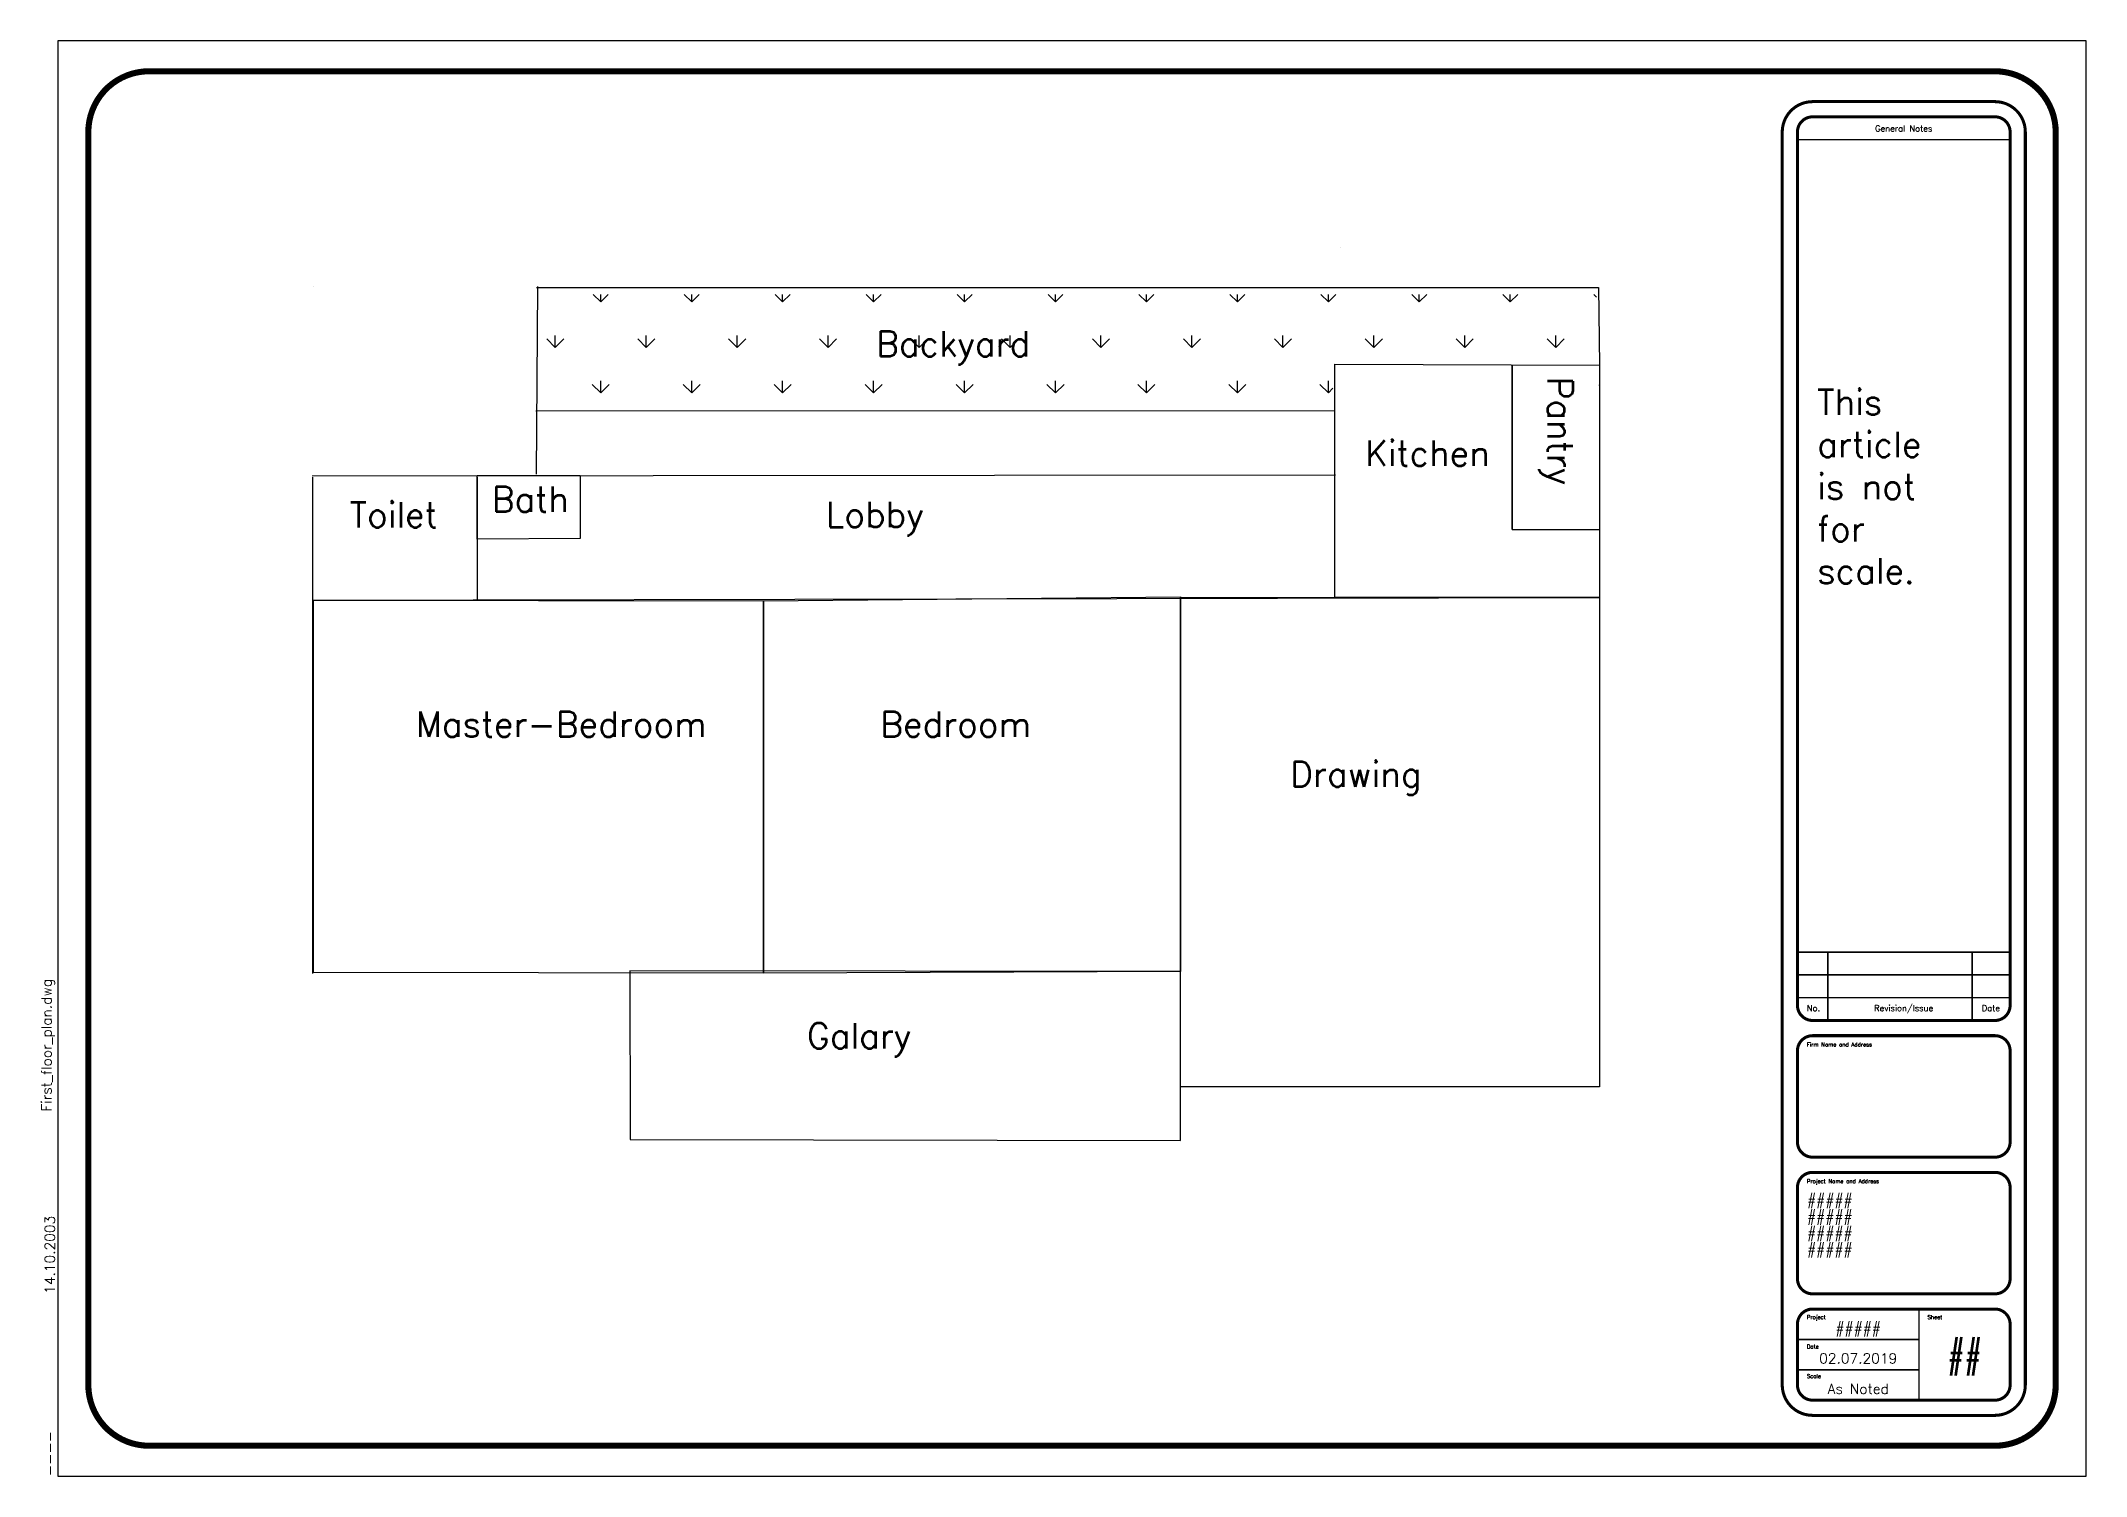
# Paper-space layout 'ISO A1' of a CAD drawing. Header units: millimetres. Extents: x -7 to 801, y 0 to 567.
import ezdxf
from ezdxf.enums import TextEntityAlignment as Align

# ---------------------------------------------------------------- set-up
doc = ezdxf.new("R2010")
doc.units = ezdxf.units.MM
doc.layers.add('Title Block', color=7, linetype='Continuous')
doc.styles.add('Roman', font='romans.shx')
doc.styles.add('style1', font='romans.shx')

# ---------------------------------------------------------------- blocks, each defined once
blk = doc.blocks.new('Title Block')
at = {"layer": 'Title Block'}
for p, q in [((0, 567), (0, 0)), ((801, 567), (0, 567)), ((801, 0), (801, 567)), ((0, 0), (801, 0))]:
    blk.add_line(p, q, dxfattribs=at)
for points, const_width in [([(789, 531, 0.414214), (765, 555), (36, 555, 0.414214), (12, 531), (12, 36, 0.414214), (36, 12), (765, 12, 0.414214), (789, 36)], 2.4), ([(765, 543), (693, 543, 0.414214), (681, 531), (681, 36, 0.414214), (693, 24), (765, 24, 0.414214), (777, 36), (777, 531, 0.414214)], 1.2), ([(771, 531, 0.414214), (765, 537), (693, 537, 0.414214), (687, 531), (687, 186, 0.414214), (693, 180), (765, 180, 0.414214), (771, 186)], 1.2), ([(693, 126), (765, 126, 0.414214), (771, 132), (771, 168, 0.414214), (765, 174), (693, 174, 0.414214), (687, 168), (687, 132, 0.414214)], 1.2), ([(693, 72), (765, 72, 0.414214), (771, 78), (771, 114, 0.414214), (765, 120), (693, 120, 0.414214), (687, 114), (687, 78, 0.414214)], 1.2), ([(693, 30), (765, 30, 0.414214), (771, 36), (771, 60, 0.414214), (765, 66), (693, 66, 0.414214), (687, 60), (687, 36, 0.414214)], 1.2)]:
    blk.add_lwpolyline(points, format="xyb", close=True, dxfattribs=dict(at, const_width=const_width))
at = {"layer": 'Title Block', "const_width": 0.6}
for points in [[(687, 528), (771, 528)], [(687, 207), (771, 207)], [(699, 180), (699, 207)], [(756, 180), (756, 207)], [(687, 198), (771, 198)], [(687, 189), (771, 189)], [(735, 30), (735, 66)], [(687, 54), (735, 54)], [(687, 42), (735, 42)]]:
    blk.add_lwpolyline(points, dxfattribs=at)
at = {"layer": 'Title Block', "style": 'Roman'}
for s, p in [('General Notes', (728.96, 532.39)), ('No.', (693.33, 184.88)), ('Revision/Issue', (728.96, 184.88)), ('Date', (763.41, 184.88))]:
    blk.add_text(s, height=2.4, dxfattribs=at).set_placement(p, align=Align.MIDDLE_CENTER)
for s, p in [('Firm Name and Address', (690.73, 169.71)), ('Project Name and Address', (690.73, 115.71)), ('Project', (690.73, 62.03)), ('Sheet', (738.36, 62.03)), ('Date', (690.73, 50.37)), ('Scale', (690.73, 38.72))]:
    blk.add_text(s, height=1.56, dxfattribs=at).set_placement(p)
at = {"layer": 'Title Block', "color": 0, "style": 'Roman', "flags": 8}
for tag, p in [('PROJECTNAME', (690.8, 105.93)), ('PROJECTADDRESS1', (690.8, 99.45)), ('PROJECTADDRESS2', (690.8, 92.97)), ('PROJECTADDRESS3', (690.8, 86.5))]:
    blk.add_attdef(tag, text='', height=4, dxfattribs=at).set_placement(p, align=Align.BOTTOM_LEFT)
for tag, p in [('PROJECTNAME', (711, 58.5)), ('DATE', (711, 46.5))]:
    blk.add_attdef(tag, text='', height=4, dxfattribs=at).set_placement(p, align=Align.MIDDLE_CENTER)
at = {"layer": 'Title Block', "color": 0, "style": 'Roman', "width": 0.75, "flags": 8}
blk.add_attdef('SHEETNO', text='', height=10, dxfattribs=at).set_placement((753, 48), align=Align.MIDDLE_CENTER)
at = {"layer": 'Title Block', "color": 0, "style": 'Roman'}
blk.add_attdef('SCALE', text='', height=4, dxfattribs=at).set_placement((711, 34.5), align=Align.MIDDLE_CENTER)

psp = doc.layouts.new('ISO A1')

# ---------------------------------------------------------------- hatches: boundary and pattern name
h = psp.add_hatch()
h.set_pattern_fill('GRASS', color=256)
h.set_pattern_definition([(90, (-1.17, -3.121), (-17.9605, 17.9605), [4.7625, -31.1585]), (45, (-1.17, -3.12), (-17.9605, 17.9605), [4.7625, -20.6375]), (135, (-1.17, -3.12), (-17.9605, -17.9605), [4.7625, -20.6375])])
h.paths.add_polyline_path([(188.29, 466.83), (187.95, 417.77), (503.54, 417.83), (503.53, 436.12), (607.67, 435.71), (607.67, 466.83)])

# ---------------------------------------------------------------- linework, layer by layer
for p, q in [((506.73, 485.47), (506.73, 485.47)), ((100.94, 469.96), (100.94, 469.96)), ((100.94, 469.96), (100.94, 469.96)), ((189.46, 469.96), (188.94, 395.78)), ((189.07, 469.57), (189.07, 469.57)), ((189.07, 469.57), (608.45, 469.57)), ((608.45, 469.57), (608.83, 438.84)), ((608.84, 430.95), (608.84, 346.93)), ((188.7, 420.89), (504.23, 420.95)), ((504.57, 395.43), (100.42, 394.98)), ((100.42, 394.98), (100.42, 394.98)), ((100.55, 394.59), (100.55, 198.62)), ((165.55, 394.66), (165.55, 345.75)), ((574.3, 373.94), (608.6, 373.94)), ((100.42, 346.11), (608.82, 347.11))]:
    psp.add_line(p, q)
for points in [[(504.31, 439.24), (608.83, 438.84), (608.82, 347.11), (504.35, 347.3)], [(574.37, 438.97), (574.37, 438.97), (574.3, 373.94), (574.3, 373.94)], [(145.7, 395.03), (145.7, 395.03), (145.7, 395.03), (145.7, 395.03)], [(165.55, 395.26), (206.19, 395.26), (206.19, 370.44), (165.55, 370.2)], [(278.72, 345.82), (443.33, 347.35), (443.33, 199.34), (278.72, 198.68)], [(100.94, 346.11), (278.72, 345.82), (278.72, 198.72), (100.94, 199.01)], [(443.33, 347.11), (608.84, 347.11), (608.8, 153.85), (443.29, 153.85)], [(443.33, 199.34), (225.85, 199.63), (225.94, 132.94), (443.41, 132.65)]]:
    psp.add_lwpolyline(points, close=True)
psp.add_point((608.84, 430.95))

# ---------------------------------------------------------------- block references
at = {"layer": 'Title Block'}
ref = psp.add_blockref('Title Block', (0, 0), dxfattribs=at)
ref.add_attrib('PROJECTNAME', '#####', dxfattribs={"color": 0, "height": 4, "style": 'Roman'}).set_placement((690.8, 105.93), align=Align.BOTTOM_LEFT)
ref.add_attrib('PROJECTADDRESS1', '#####', dxfattribs={"color": 0, "height": 4, "style": 'Roman'}).set_placement((690.8, 99.45), align=Align.BOTTOM_LEFT)
ref.add_attrib('PROJECTADDRESS2', '#####', dxfattribs={"color": 0, "height": 4, "style": 'Roman'}).set_placement((690.8, 92.97), align=Align.BOTTOM_LEFT)
ref.add_attrib('PROJECTADDRESS3', '#####', dxfattribs={"color": 0, "height": 4, "style": 'Roman'}).set_placement((690.8, 86.5), align=Align.BOTTOM_LEFT)
ref.add_attrib('PROJECTNAME', '#####', dxfattribs={"color": 0, "height": 4, "style": 'Roman'}).set_placement((711, 58.5), align=Align.MIDDLE_CENTER)
ref.add_attrib('DATE', '02.07.2019', dxfattribs={"color": 0, "height": 4, "style": 'Roman'}).set_placement((711, 46.5), align=Align.MIDDLE_CENTER)
ref.add_attrib('SCALE', 'As Noted', dxfattribs={"color": 0, "height": 4, "style": 'Roman'}).set_placement((711, 34.5), align=Align.MIDDLE_CENTER)
ref.add_attrib('SHEETNO', '##', dxfattribs={"color": 0, "height": 10, "style": 'Roman', "width": 0.75}).set_placement((753, 48), align=Align.MIDDLE_CENTER)

# ---------------------------------------------------------------- texts
at = {"linetype": 'Continuous', "lineweight": 50, "char_height": 10, "attachment_point": 1, "style": 'Roman'}
for s, width, insert in [('{\\C3;Backyard}', 69.3409, (323.12, 452.36)), ('{\\C1;This article is not for scale.}', 61.1979, (694.78, 429.27))]:
    psp.add_mtext_dynamic_manual_height_columns(s, width=width, gutter_width=50, heights=[0], dxfattribs=dict(at, insert=insert))
at = {"insert": (598.34, 434.26), "char_height": 10, "attachment_point": 1, "rotation": 270, "style": 'style1'}
psp.add_mtext_dynamic_manual_height_columns('Pantry', width=46.5583, gutter_width=50, heights=[0], dxfattribs=at)
at = {"char_height": 10, "attachment_point": 1}
for s, width, insert, style in [('Kitchen', 36.3471, (516.21, 409.07), 'style1'), ('Bath', 40.6405, (171.31, 390.92), 'Roman'), ('Toilet', 40.1998, (115.23, 384.79), 'Roman'), ('Lobby', 102.9835, (303.32, 384.85), 'style1'), ('Master-Bedroom', 100.3233, (141.34, 302.03), 'Roman'), ('Bedroom', 87.3983, (324.76, 302.03), 'Roman'), ('Drawing', 75.704, (486.63, 282.35), 'Roman'), ('Galary', 81.2434, (295.83, 178.99), 'Roman')]:
    psp.add_mtext_dynamic_manual_height_columns(s, width=width, gutter_width=50, heights=[0], dxfattribs=dict(at, insert=insert, style=style))
at = {"layer": 'Title Block', "color": 0, "char_height": 4, "attachment_point": 7, "rotation": 90, "style": 'Roman'}
for s, insert, width in [('First_floor_plan.dwg', (-1.2, 144), 186.8672), ('14.10.2003', (-1.2, 72), 54.1433), ('----', (-1.2, 0), 63.5285)]:
    psp.add_mtext(s, dxfattribs=dict(at, insert=insert, width=width))

doc.saveas('drawing.dxf')
